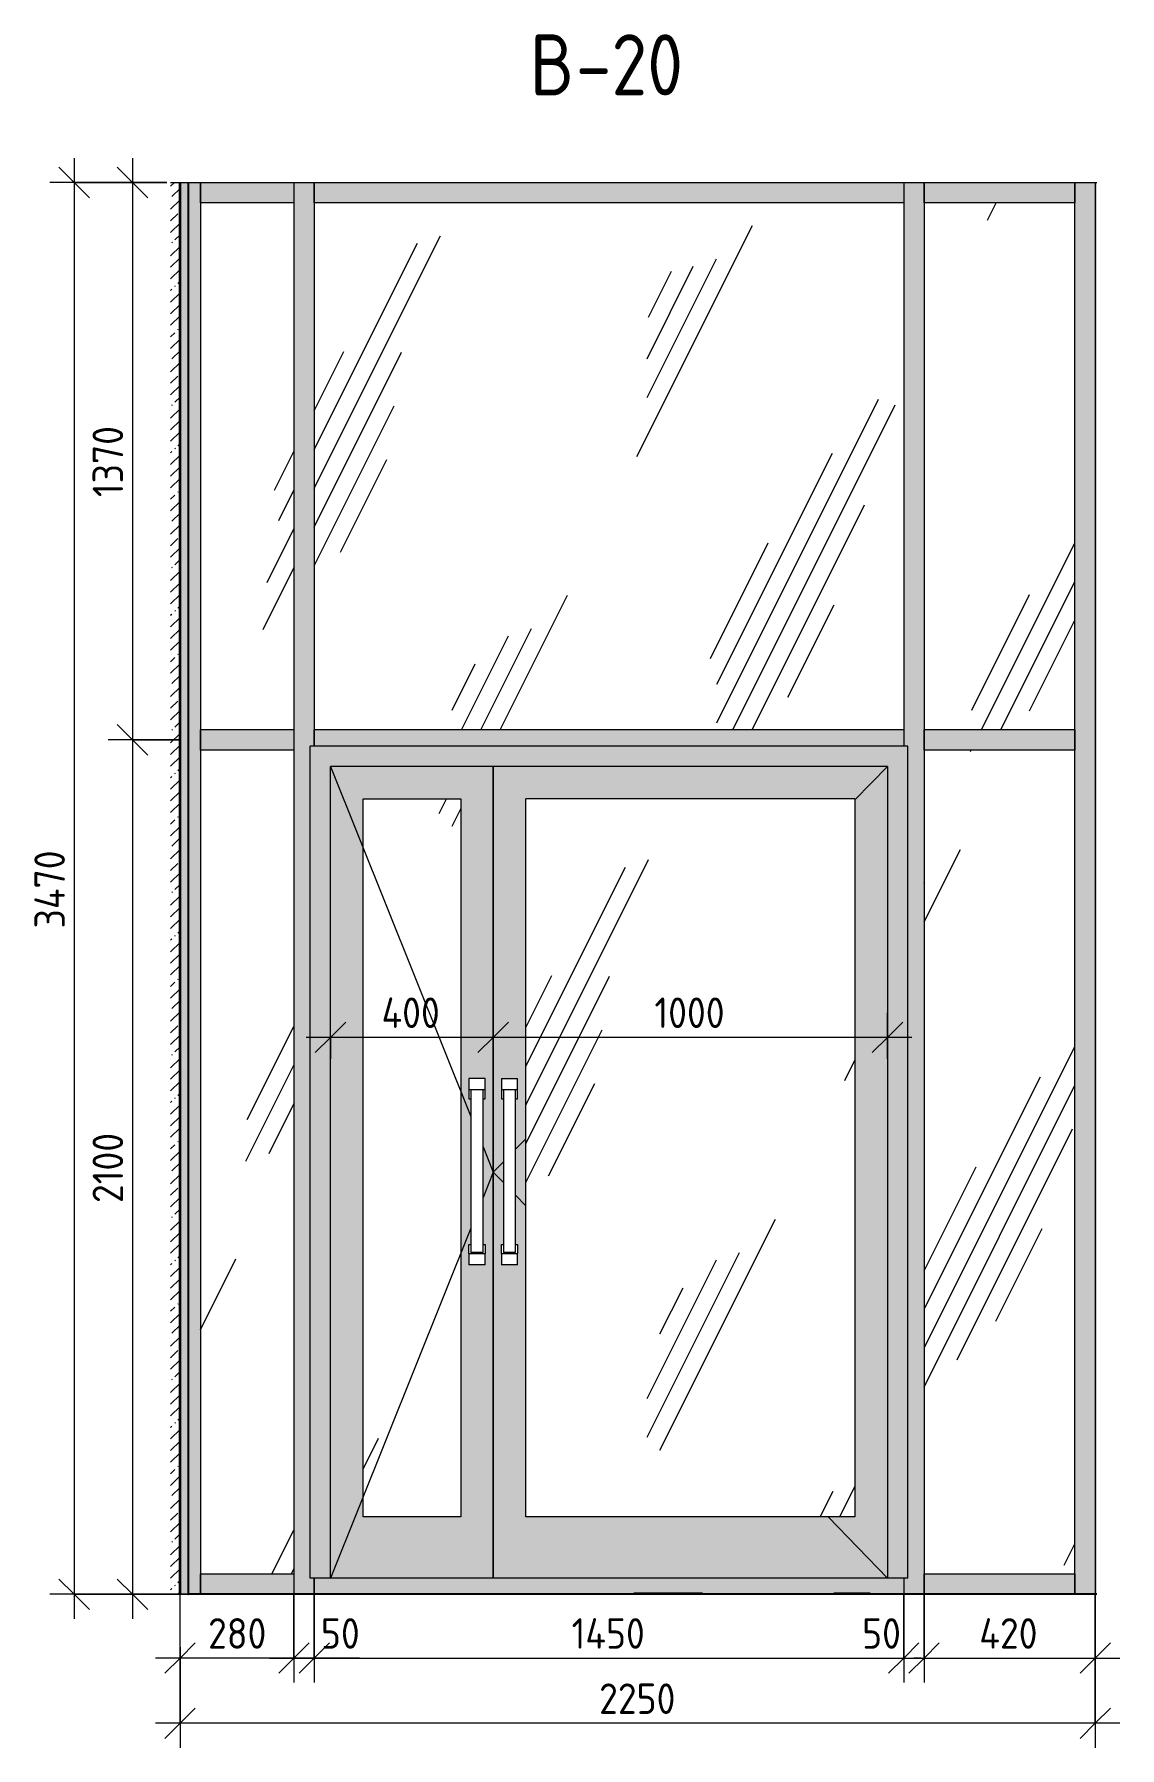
# Model space of a CAD drawing. Header units: millimetres. Extents: x 1724 to 30795, y -433 to 12638.
# Drawn here: x 28127 to 30795, y -377 to 3834 of the extents above; entities that cross this region are included whole.
import ezdxf

# ---------------------------------------------------------------- set-up
doc = ezdxf.new("R2010")
doc.units = ezdxf.units.MM
for name, color, linetype, lineweight in [('A-ANNO-DIMS', 7, 'Continuous', 9), ('A-ANNO-DIMS-50', 7, 'Continuous', 9), ('A-DOOR', 7, 'Continuous', 9), ('A-FLOR', 7, 'Continuous', 9), ('A-GLAZ-CURT', 7, 'Continuous', 9), ('A-GLAZ-CWMG', 7, 'Continuous', 9), ('A-WALL-PATT', 7, 'Continuous', 9), ('G-ANNO-TEXT', 7, 'Continuous', 9), ('I-WALL', 7, 'Continuous', 9)]:
    doc.layers.add(name, color=color, linetype=linetype, lineweight=lineweight)
for name, color, linetype, lineweight, true_color in [('A-DOOR-GLAZ', 7, 'Continuous', 9, 0x8080ff), ('A-FLOR-1', 7, 'Continuous', 9, 0x787878), ('A-FLOR-FNSH-1', 7, 'Continuous', 25, 0x3c3c3c), ('A-WALL-2', 7, 'Continuous', 35, 0x3c3c3c), ('A-WALL-FNSH-1', 7, 'Continuous', 25, 0x3c3c3c), ('I-WALL-1', 7, 'Continuous', 9, 0x787878)]:
    doc.layers.add(name, color=color, linetype=linetype, lineweight=lineweight, true_color=true_color)
doc.styles.add('GOST Common_1', font='GOST_Common.ttf', dxfattribs={"width": 0.9, "height": 150})
doc.styles.add('ISOCPEUR_1', font='isocpeur.ttf', dxfattribs={"width": 0.9, "height": 75})
doc.dimstyles.new('ISO-1_5', dxfattribs={"dimscale": 304.8, "dimtxt": 74.698588, "dimasz": 0.246063, "dimexe": 0.19685, "dimexo": 0, "dimgap": 0, "dimtad": 1, "dimdec": 0, "dimrnd": 10, "dimzin": 0, "dimdsep": 46, "dimtxsty": 'ISOCPEUR_1', "dimblk1": 'OBLIQUE', "dimblk2": 'OBLIQUE', "dimsah": 1, "dimcen": 0.09, "dimdle": 0.19685, "dimazin": 0, "dimtfac": 1, "dimtdec": 4, "dimtix": 1, "dimtmove": 0, "dimatfit": 3, "dimfxl": 1, "dimtvp": 1, "dimtolj": 1, "dimtzin": 0, "dimarcsym": 2})
doc.dimstyles.new('ISO-1_5_1', dxfattribs={"dimscale": 304.8, "dimtxt": 74.698588, "dimasz": 0.246063, "dimexe": 0.19685, "dimexo": 0, "dimgap": 0, "dimtad": 1, "dimdec": 0, "dimrnd": 10, "dimzin": 0, "dimdsep": 46, "dimtxsty": 'ISOCPEUR_1', "dimblk1": 'OBLIQUE', "dimblk2": 'OBLIQUE', "dimsah": 1, "dimcen": 0.09, "dimdle": 0.19685, "dimazin": 0, "dimtfac": 1, "dimtdec": 4, "dimtix": 1, "dimtmove": 1, "dimatfit": 3, "dimfxl": 1, "dimtvp": 1, "dimtolj": 1, "dimtzin": 0, "dimarcsym": 2})
doc.dimstyles.new('ISO-1_5_окр_100', dxfattribs={"dimscale": 304.8, "dimtxt": 74.698588, "dimasz": 0.246063, "dimexe": 0.19685, "dimexo": 0, "dimgap": 0, "dimtad": 1, "dimdec": 0, "dimrnd": 100, "dimzin": 0, "dimdsep": 46, "dimtxsty": 'ISOCPEUR_1', "dimblk1": 'OBLIQUE', "dimblk2": 'OBLIQUE', "dimsah": 1, "dimcen": 0.09, "dimdle": 0.19685, "dimazin": 0, "dimtfac": 1, "dimtdec": 4, "dimtix": 1, "dimtmove": 0, "dimatfit": 3, "dimfxl": 1, "dimtvp": 1, "dimtolj": 1, "dimtzin": 0, "dimarcsym": 2})
pattern_1 = [(63.435, (127, 63.5), (-511.167, 1533.495), [635, -381, 635, -381, -807.806]), (63.435, (127, 63.5), (-511.167, 1533.495), [-2032, 254, -553.806]), (63.435, (95.2, 95.2), (-511.167, 1533.495), [508, -635, 381, -381, -934.806]), (63.435, (95.2, 95.2), (-511.167, 1533.495), [-1905, 444.5, -490.306]), (63.435, (95.2, 190.5), (-511.167, 1533.495), [381, -762, 254, -381, -1061.806]), (63.435, (95.2, 190.5), (-511.167, 1533.495), [-1778, 571.5, -490.306]), (63.435, (190.5, 95.2), (-511.167, 1533.495), [381, -762, 317.5, -12809.3]), (63.435, (285.8, 190.5), (-511.167, 1533.495), [190.5, -952.5, 127, -12999.8]), (63.435, (127, 349.2), (-511.167, 1533.495), [127, -952.5, 127, -508, -1125.306]), (63.435, (127, 349.2), (-511.167, 1533.495), [-1714.5, 317.5, -807.806]), (63.435, (698.5, 254), (-511.167, 1533.495), [635, -952.5, 762, -503.006]), (63.435, (698.5, 158.8), (-511.167, 1533.495), [889, -635, 952.5, -376.006]), (63.435, (762, 190.5), (-511.167, 1533.495), [1016, -508, 762, -553.806]), (63.435, (857.2, 285.8), (-511.167, 1533.495), [635, -889, 508, -807.806]), (63.435, (762, 476.2), (-511.167, 1533.495), [317.5, -1270, 381, -871.306]), (63.435, (952.5, 381), (-511.167, 1533.495), [254, -1270, 254, -1061.806])]

# ---------------------------------------------------------------- blocks, each defined once
blk = doc.blocks.new('Прямоугольный импост - Импост структурный с накладкой - 160мм Темный-32467808-В-20_1 этаж')
at = {"layer": 'A-GLAZ-CWMG'}
blk.add_hatch(color=256, dxfattribs=at).paths.add_polyline_path([(45960, 0), (45960, 2100), (45910, 2100), (45910, 0), (45950, 0)])
blk.add_line((45960, 2100), (45960, 0), dxfattribs=at)
blk = doc.blocks.new('Прямоугольный импост - Импост структурный с накладкой - 160мм Темный-32784177-В-20_1 этаж')
at = {"layer": 'A-GLAZ-CWMG'}
blk.add_hatch(color=256, dxfattribs=at).paths.add_polyline_path([(48120, 2100), (48160, 2100), (48160, 3470), (48110, 3470), (48110, 2100)])
blk.add_line((48110, 2100), (48110, 3470), dxfattribs=at)
blk = doc.blocks.new('Системная панель - Стекло - 40мм-32785804-В-20_1 этаж')
at = {"layer": 'A-GLAZ-CURT'}
h = blk.add_hatch(dxfattribs=at)
h.set_pattern_fill('FP_1', color=256, style=0, pattern_type=2)
h.set_pattern_definition(pattern_1)
h.paths.add_polyline_path([(45960, 50), (46190, 50), (46190, 2075), (45960, 2075), (45960, 867.4)])
blk = doc.blocks.new('Прямоугольный импост - Импост структурный с накладкой - 160мм Темный-32786256-В-20_1 этаж')
at = {"layer": 'A-GLAZ-CWMG'}
blk.add_hatch(color=256, dxfattribs=at).paths.add_polyline_path([(47689, 3420), (47689, 3470), (46240, 3470), (46240, 3420), (47025.5, 3420)])
for p, q in [((46240, 3420), (46240, 3470)), ((47689, 3470), (47689, 3420)), ((47689, 3420), (46240, 3420))]:
    blk.add_line(p, q, dxfattribs=at)
blk = doc.blocks.new('Системная панель - Стекло - 40мм-32786262-В-20_1 этаж')
at = {"layer": 'A-GLAZ-CURT'}
h = blk.add_hatch(dxfattribs=at)
h.set_pattern_fill('FP_1', color=256, style=0, pattern_type=2)
h.set_pattern_definition(pattern_1)
h.paths.add_polyline_path([(47739, 2125), (48110, 2125), (48110, 3420), (47739, 3420), (47739, 2602.6)])
blk = doc.blocks.new('Системная панель - Стекло - 40мм-32785805-В-20_1 этаж')
at = {"layer": 'A-GLAZ-CURT'}
h = blk.add_hatch(dxfattribs=at)
h.set_pattern_fill('FP_1', color=256, style=0, pattern_type=2)
h.set_pattern_definition(pattern_1)
h.paths.add_polyline_path([(45960, 2125), (46190, 2125), (46190, 3420), (45960, 3420), (45960, 2602.6)])
blk = doc.blocks.new('Прямоугольный импост - Импост структурный с накладкой - 160мм Темный-32356297-В-20_1 этаж')
at = {"layer": 'A-GLAZ-CWMG'}
blk.add_hatch(color=256, dxfattribs=at).paths.add_polyline_path([(45950, 2100), (45960, 2100), (45960, 3470), (45910, 3470), (45910, 2100), (45930, 2100)])
blk.add_line((45960, 3470), (45960, 2100), dxfattribs=at)
blk = doc.blocks.new('Прямоугольный импост - Импост структурный с накладкой - 160мм Темный-32356294-В-20_1 этаж')
at = {"layer": 'A-GLAZ-CWMG'}
blk.add_hatch(color=256, dxfattribs=at).paths.add_polyline_path([(46200, 2100), (46240, 2100), (46240, 3470), (46190, 3470), (46190, 2100)])
for p, q in [((46190, 3470), (46190, 2100)), ((46240, 3470), (46240, 2100))]:
    blk.add_line(p, q, dxfattribs=at)
blk = doc.blocks.new('Прямоугольный импост - Импост структурный с накладкой - 160мм Темный-32786257-В-20_1 этаж')
at = {"layer": 'A-GLAZ-CWMG'}
blk.add_hatch(color=256, dxfattribs=at).paths.add_polyline_path([(48110, 2075), (48110, 2125), (47739, 2125), (47739, 2075)])
for p, q in [((47739, 2075), (47739, 2125)), ((48110, 2125), (47739, 2125)), ((48110, 2125), (48110, 2075)), ((48110, 2075), (47739, 2075))]:
    blk.add_line(p, q, dxfattribs=at)
blk = doc.blocks.new('Прямоугольный импост - Импост структурный с накладкой - 160мм Темный-32785799-В-20_1 этаж')
at = {"layer": 'A-GLAZ-CWMG'}
blk.add_hatch(color=256, dxfattribs=at).paths.add_polyline_path([(46190, 3420), (46190, 3470), (45960, 3470), (45960, 3420)])
for p, q in [((45960, 3420), (45960, 3470)), ((46190, 3470), (46190, 3420)), ((46190, 3420), (45960, 3420))]:
    blk.add_line(p, q, dxfattribs=at)
blk = doc.blocks.new('Дверь_Витражная_остекление_ - В-9-32786634-В-20_1 этаж')
at = {"layer": 'A-DOOR'}
blk.add_hatch(color=256, dxfattribs=at).paths.add_polyline_path([(46280, 40), (46280, 2035), (47649, 2035), (47649, 40), (47699, 40), (47699, 2085), (46230, 2085), (46230, 40), (46240, 40)])
h = blk.add_hatch(color=256, dxfattribs=at)
h.paths.add_polyline_path([(46280, 40), (46680, 40), (46680, 2035), (46280, 2035), (46280, 867.4)])
h.paths.add_polyline_path([(46360, 190), (46360, 1955), (46600, 1955), (46600, 190), (46456.2, 190)])
h.paths.add_polyline_path([(46654.1, 810), (46620, 810), (46620, 860), (46625, 860), (46625, 1217.5), (46620, 1217.5), (46620, 1267.5), (46660, 1267.5), (46660, 1217.5), (46655, 1217.5), (46655, 860), (46660, 860), (46660, 810), (46657.3, 810)])
h = blk.add_hatch(color=256, dxfattribs=at)
h.paths.add_polyline_path([(46680, 40), (47649, 40), (47649, 2035), (46680, 2035), (46680, 433.6)])
h.paths.add_polyline_path([(46760, 190), (46760, 1955), (47569, 1955), (47569, 190), (47025.5, 190)])
h.paths.add_polyline_path([(46740, 810), (46700, 810), (46700, 860), (46705, 860), (46705, 1217.5), (46700, 1217.5), (46700, 1267.5), (46740, 1267.5), (46740, 1217.5), (46735, 1217.5), (46735, 860), (46740, 860), (46740, 813.1)])
h = blk.add_hatch(dxfattribs=at)
h.set_pattern_fill('FP_1', color=256, style=0, pattern_type=2)
h.set_pattern_definition(pattern_1)
h.paths.add_polyline_path([(46360, 190), (46600, 190), (46600, 1955), (46360, 1955), (46360, 640)])
h = blk.add_hatch(dxfattribs=at)
h.set_pattern_fill('FP_1', color=256, style=0, pattern_type=2)
h.set_pattern_definition(pattern_1)
h.paths.add_polyline_path([(47283.1, 190), (47569, 190), (47569, 1955), (46760, 1955), (46760, 190), (47025.5, 190)])
for p, q in [((46230, 40), (46230, 2085)), ((47699, 2085), (46230, 2085)), ((47699, 40), (47699, 2085)), ((46280, 40), (46280, 2035)), ((46680, 2035), (46280, 2035)), ((46280, 2035), (46625, 1174.7)), ((47649, 2035), (46680, 2035)), ((46680, 40), (46680, 2035)), ((46680, 2035), (46680, 40)), ((47649, 2035), (47569, 1952.6)), ((47649, 2035), (47649, 40)), ((46360, 190), (46360, 1955)), ((46360, 1955), (46600, 1955)), ((46600, 1955), (46600, 190)), ((46620, 1267.5), (46620, 1240)), ((46660, 1267.5), (46620, 1267.5)), ((46660, 1240), (46660, 1267.5)), ((46700, 1267.5), (46700, 1240)), ((46700, 1267.5), (46740, 1267.5)), ((46740, 1240), (46740, 1267.5)), ((46660, 1240), (46620, 1240)), ((46620, 1240), (46620, 1217.5)), ((46625, 1240), (46625, 840)), ((46655, 840), (46655, 1240)), ((46660, 1217.5), (46660, 1240)), ((46740, 1240), (46700, 1240)), ((46700, 1240), (46700, 1217.5)), ((46705, 1240), (46705, 840)), ((46735, 840), (46735, 1240)), ((46740, 1217.5), (46740, 1240)), ((46620, 1217.5), (46625, 1217.5)), ((46655, 1217.5), (46660, 1217.5)), ((46700, 1217.5), (46705, 1217.5)), ((46735, 1217.5), (46740, 1217.5)), ((46655, 1099.8), (46680, 1037.5)), ((46760, 1119.9), (46735, 1094.1)), ((46705, 1063.2), (46680, 1037.5)), ((46680, 1037.5), (46655, 975.2)), ((46680, 1037.5), (46705, 1011.8)), ((46735, 980.9), (46760, 955.1)), ((46625, 900.3), (46280, 40)), ((46620, 837.5), (46620, 860)), ((46620, 860), (46625, 860)), ((46655, 860), (46660, 860)), ((46660, 860), (46660, 837.5)), ((46700, 837.5), (46700, 860)), ((46700, 860), (46705, 860)), ((46735, 860), (46740, 860)), ((46740, 860), (46740, 837.5)), ((46620, 837.5), (46620, 810)), ((46620, 837.5), (46660, 837.5)), ((46660, 810), (46620, 810)), ((46655, 840), (46625, 840)), ((46660, 810), (46660, 837.5)), ((46700, 837.5), (46700, 810)), ((46700, 837.5), (46740, 837.5)), ((46740, 810), (46700, 810)), ((46735, 840), (46705, 840)), ((46740, 810), (46740, 837.5)), ((46600, 190), (46360, 190)), ((47503.3, 190), (47649, 40)), ((46280, 40), (46230, 40)), ((46680, 40), (46280, 40)), ((47649, 40), (46680, 40)), ((47699, 40), (47649, 40))]:
    blk.add_line(p, q, dxfattribs=at)
at = {"layer": 'A-DOOR-GLAZ'}
for p, q in [((47569, 1955), (46760, 1955)), ((46760, 190), (46760, 1955)), ((47569, 1955), (47569, 190)), ((47569, 190), (46760, 190))]:
    blk.add_line(p, q, dxfattribs=at)
blk = doc.blocks.new('Системная панель - Стекло - 40мм-32786364-В-20_1 этаж')
at = {"layer": 'A-GLAZ-CURT'}
h = blk.add_hatch(dxfattribs=at)
h.set_pattern_fill('FP_1', color=256, style=0, pattern_type=2)
h.set_pattern_definition(pattern_1)
h.paths.add_polyline_path([(47025.5, 2125), (47689, 2125), (47689, 3420), (46240, 3420), (46240, 2125), (46456.2, 2125)])
blk = doc.blocks.new('Прямоугольный импост - Импост структурный с накладкой - 160мм Темный-32786258-В-20_1 этаж')
at = {"layer": 'A-GLAZ-CWMG'}
blk.add_hatch(color=256, dxfattribs=at).paths.add_polyline_path([(48110, 3420), (48110, 3470), (47739, 3470), (47739, 3420)])
for p, q in [((47739, 3420), (47739, 3470)), ((48110, 3470), (48110, 3420)), ((48110, 3420), (47739, 3420))]:
    blk.add_line(p, q, dxfattribs=at)
blk = doc.blocks.new('Прямоугольный импост - Импост структурный с накладкой - 160мм Темный-32786259-В-20_1 этаж')
at = {"layer": 'A-GLAZ-CWMG'}
blk.add_hatch(color=256, dxfattribs=at).paths.add_polyline_path([(47689, 0), (47689, 40), (46240, 40), (46240, 0), (46246.1, 0), (46246.1, 2), (47194.3, 2), (47194.3, 0), (47516.9, 0), (47516.9, 2), (47606.9, 2), (47606.9, 0), (47649, 0)])
for p, q in [((46240, 0), (46240, 40)), ((47689, 40), (47689, 0))]:
    blk.add_line(p, q, dxfattribs=at)
blk = doc.blocks.new('Прямоугольный импост - Импост структурный с накладкой - 160мм Темный-32786260-В-20_1 этаж')
at = {"layer": 'A-GLAZ-CWMG'}
blk.add_hatch(color=256, dxfattribs=at).paths.add_polyline_path([(46456.2, 2085), (47689, 2085), (47689, 2125), (46240, 2125), (46240, 2085), (46360, 2085)])
for p, q in [((46240, 2085), (46240, 2125)), ((47689, 2125), (46240, 2125)), ((47689, 2125), (47689, 2085))]:
    blk.add_line(p, q, dxfattribs=at)
blk = doc.blocks.new('Системная панель - Стекло - 40мм-32786365-В-20_1 этаж')
at = {"layer": 'A-GLAZ-CURT'}
h = blk.add_hatch(dxfattribs=at)
h.set_pattern_fill('FP_1', color=256, style=0, pattern_type=2)
h.set_pattern_definition(pattern_1)
h.paths.add_polyline_path([(47739, 50), (48110, 50), (48110, 2075), (47739, 2075), (47739, 91.2)])
blk = doc.blocks.new('Прямоугольный импост - Импост структурный с накладкой - 160мм Темный-32785802-В-20_1 этаж')
at = {"layer": 'A-GLAZ-CWMG'}
blk.add_hatch(color=256, dxfattribs=at).paths.add_polyline_path([(45960, 0), (46190, 0), (46190, 50), (45960, 50), (45960, 40)])
for p, q in [((45960, 0), (45960, 50)), ((45960, 50), (46190, 50)), ((46190, 50), (46190, 0))]:
    blk.add_line(p, q, dxfattribs=at)
blk = doc.blocks.new('Прямоугольный импост - Импост структурный с накладкой - 160мм Темный-32785803-В-20_1 этаж')
at = {"layer": 'A-GLAZ-CWMG'}
blk.add_hatch(color=256, dxfattribs=at).paths.add_polyline_path([(46190, 2075), (46190, 2125), (45960, 2125), (45960, 2075)])
for p, q in [((45960, 2075), (45960, 2125)), ((46190, 2125), (45960, 2125)), ((46190, 2125), (46190, 2075)), ((46190, 2075), (45960, 2075))]:
    blk.add_line(p, q, dxfattribs=at)
blk = doc.blocks.new('Прямоугольный импост - Импост структурный с накладкой - 160мм Темный-30755836-В-20_1 этаж')
at = {"layer": 'A-GLAZ-CWMG'}
blk.add_hatch(color=256, dxfattribs=at).paths.add_polyline_path([(47689, 0), (47739, 0), (47739, 2100), (47689, 2100), (47689, 2085), (47699, 2085), (47699, 40), (47689, 40)])
for p, q in [((47689, 2100), (47689, 2085)), ((47739, 2100), (47739, 0)), ((47689, 40), (47689, 0))]:
    blk.add_line(p, q, dxfattribs=at)
blk = doc.blocks.new('Прямоугольный импост - Импост структурный с накладкой - 160мм Темный-V3-В-20_1 этаж')
at = {"layer": 'A-GLAZ-CWMG'}
blk.add_hatch(color=256, dxfattribs=at).paths.add_polyline_path([(46190, 0), (46240, 0), (46240, 40), (46230, 40), (46230, 2085), (46240, 2085), (46240, 2100), (46190, 2100), (46190, 40)])
for p, q in [((46190, 2100), (46190, 0)), ((46240, 2100), (46240, 2085)), ((46240, 40), (46240, 0))]:
    blk.add_line(p, q, dxfattribs=at)
blk = doc.blocks.new('Прямоугольный импост - Импост структурный с накладкой - 160мм Темный-32786261-В-20_1 этаж')
at = {"layer": 'A-GLAZ-CWMG'}
blk.add_hatch(color=256, dxfattribs=at).paths.add_polyline_path([(48110, 0), (48110, 50), (47739, 50), (47739, 0)])
for p, q in [((47739, 0), (47739, 50)), ((47739, 50), (48110, 50)), ((48110, 50), (48110, 0))]:
    blk.add_line(p, q, dxfattribs=at)
blk = doc.blocks.new('Прямоугольный импост - Импост структурный с накладкой - 160мм Темный-30755843-В-20_1 этаж')
at = {"layer": 'A-GLAZ-CWMG'}
blk.add_hatch(color=256, dxfattribs=at).paths.add_polyline_path([(48120, 0), (48160, 0), (48160, 2100), (48110, 2100), (48110, 0)])
blk.add_line((48110, 0), (48110, 2100), dxfattribs=at)
blk = doc.blocks.new('DIMBLOCK127-В-20_1 этаж')
at = {"layer": 'A-ANNO-DIMS-50'}
for p, q in [((28765, 0), (28765, -216.7)), ((28765, -156.7), (28765, 0)), ((28485, -156.7), (28485, -0.1)), ((28825, -156.7), (28425, -156.7)), ((28485, -130), (28485, -216.7))]:
    blk.add_line(p, q, dxfattribs=at)
at = {"layer": 'A-ANNO-DIMS-50', "lineweight": 20}
for p, q in [((28485, -156.7), (28522.5, -119.2)), ((28765, -156.7), (28802.5, -119.2)), ((28485, -156.7), (28447.5, -194.2)), ((28765, -156.7), (28727.5, -194.2))]:
    blk.add_line(p, q, dxfattribs=at)
at = {"layer": 'A-ANNO-DIMS-50', "color": 0, "insert": (28553.9, -58.7), "char_height": 75, "width": 170.658, "attachment_point": 1, "line_spacing_factor": 1.149209, "style": 'ISOCPEUR_1'}
blk.add_mtext('280', dxfattribs=at)
blk = doc.blocks.new('_Oblique')
at = {"color": 0, "linetype": 'ByBlock', "lineweight": -2}
blk.add_line((-0.5, -0.5), (0.5, 0.5), dxfattribs=at)
blk = doc.blocks.new('DIMBLOCK128-В-20_1 этаж')
at = {"layer": 'A-ANNO-DIMS-50'}
for p, q in [((28765, 0), (28765, -216.7)), ((28765, -156.7), (28765, 0)), ((28815, 0), (28815, -216.7)), ((28815, -156.7), (28815, 0)), ((28705, -156.7), (28815, -156.7)), ((28781.4, -156.7), (28790, -156.7)), ((28926.2, -156.7), (28781.4, -156.7))]:
    blk.add_line(p, q, dxfattribs=at)
at = {"layer": 'A-ANNO-DIMS-50', "lineweight": 20}
for p, q in [((28765, -156.7), (28802.5, -119.2)), ((28815, -156.7), (28852.5, -119.2)), ((28765, -156.7), (28727.5, -194.2)), ((28815, -156.7), (28777.5, -194.2))]:
    blk.add_line(p, q, dxfattribs=at)
at = {"layer": 'A-ANNO-DIMS-50', "color": 0, "insert": (28831.4, -58.7), "char_height": 75, "width": 113.772, "attachment_point": 1, "line_spacing_factor": 1.149209, "style": 'ISOCPEUR_1'}
blk.add_mtext('50', dxfattribs=at)
blk = doc.blocks.new('DIMBLOCK129-В-20_1 этаж')
at = {"layer": 'A-ANNO-DIMS-50'}
for p, q in [((28815, 0), (28815, -216.7)), ((28815, -156.7), (28815, 0)), ((30264, 0), (30264, -216.7)), ((30264, -156.7), (30264, 0)), ((28815, -156.7), (30264, -156.7))]:
    blk.add_line(p, q, dxfattribs=at)
at = {"layer": 'A-ANNO-DIMS-50', "lineweight": 20}
for p, q in [((28815, -156.7), (28852.5, -119.2)), ((30264, -156.7), (30301.5, -119.2)), ((28815, -156.7), (28777.5, -194.2)), ((30264, -156.7), (30226.5, -194.2))]:
    blk.add_line(p, q, dxfattribs=at)
at = {"layer": 'A-ANNO-DIMS-50', "color": 0, "insert": (29447.6, -58.7), "char_height": 75, "width": 220.648, "attachment_point": 1, "line_spacing_factor": 1.149209, "style": 'ISOCPEUR_1'}
blk.add_mtext('1450', dxfattribs=at)
blk = doc.blocks.new('DIMBLOCK130-В-20_1 этаж')
at = {"layer": 'A-ANNO-DIMS-50'}
for p, q in [((30264, 0), (30264, -216.7)), ((30264, -156.7), (30264, 0)), ((30314, 0), (30314, -216.7)), ((30314, -156.7), (30314, 0)), ((30161.7, -156.7), (30306.5, -156.7)), ((30264, -156.7), (30314, -156.7)), ((30306.5, -156.7), (30289, -156.7))]:
    blk.add_line(p, q, dxfattribs=at)
at = {"layer": 'A-ANNO-DIMS-50', "lineweight": 20}
for p, q in [((30264, -156.7), (30301.5, -119.2)), ((30314, -156.7), (30351.5, -119.2)), ((30264, -156.7), (30226.5, -194.2)), ((30314, -156.7), (30276.5, -194.2))]:
    blk.add_line(p, q, dxfattribs=at)
at = {"layer": 'A-ANNO-DIMS-50', "color": 0, "insert": (30161.7, -58.7), "char_height": 75, "width": 113.772, "attachment_point": 1, "line_spacing_factor": 1.149209, "style": 'ISOCPEUR_1'}
blk.add_mtext('50', dxfattribs=at)
blk = doc.blocks.new('DIMBLOCK131-В-20_1 этаж')
at = {"layer": 'A-ANNO-DIMS-50'}
for p, q in [((30314, 0), (30314, -216.7)), ((30314, -156.7), (30314, 0)), ((30735, 0), (30735, -216.7)), ((30735, -156.7), (30735, 0)), ((30314, -156.7), (30795, -156.7))]:
    blk.add_line(p, q, dxfattribs=at)
at = {"layer": 'A-ANNO-DIMS-50', "lineweight": 20}
for p, q in [((30314, -156.7), (30351.5, -119.2)), ((30735, -156.7), (30772.5, -119.2)), ((30314, -156.7), (30276.5, -194.2)), ((30735, -156.7), (30697.5, -194.2))]:
    blk.add_line(p, q, dxfattribs=at)
at = {"layer": 'A-ANNO-DIMS-50', "color": 0, "insert": (30449.8, -58.7), "char_height": 75, "width": 179.277, "attachment_point": 1, "line_spacing_factor": 1.149209, "style": 'ISOCPEUR_1'}
blk.add_mtext('420', dxfattribs=at)
blk = doc.blocks.new('DIMBLOCK132-В-20_1 этаж')
at = {"layer": 'A-ANNO-DIMS-50'}
for p, q in [((30735, 0), (30735, -377.1)), ((30735, -317.1), (30735, 0)), ((28485, -317.1), (28485, -0.1)), ((28485, -130), (28485, -377.1)), ((30795, -317.1), (28425, -317.1))]:
    blk.add_line(p, q, dxfattribs=at)
at = {"layer": 'A-ANNO-DIMS-50', "lineweight": 20}
for p, q in [((28485, -317.1), (28522.5, -279.6)), ((30735, -317.1), (30772.5, -279.6)), ((28485, -317.1), (28447.5, -354.6)), ((30735, -317.1), (30697.5, -354.6))]:
    blk.add_line(p, q, dxfattribs=at)
at = {"layer": 'A-ANNO-DIMS-50', "color": 0, "insert": (29515.2, -219.1), "char_height": 75, "width": 227.543, "attachment_point": 1, "line_spacing_factor": 1.149209, "style": 'ISOCPEUR_1'}
blk.add_mtext('2250', dxfattribs=at)
blk = doc.blocks.new('DIMBLOCK133-В-20_1 этаж')
at = {"layer": 'A-ANNO-DIMS-50', "lineweight": 20}
for p, q in [((28368, 3470), (28330.5, 3507.5)), ((28368, 3470), (28405.5, 3432.5)), ((28368, 2100), (28330.5, 2137.5)), ((28368, 2100), (28405.5, 2062.5))]:
    blk.add_line(p, q, dxfattribs=at)
at = {"layer": 'A-ANNO-DIMS-50'}
for p, q in [((28368, 3530), (28368, 2100)), ((28452.8, 3470), (28308, 3470)), ((28368, 3470), (28452.8, 3470)), ((28485, 2100), (28308, 2100)), ((28368, 2100), (28485, 2100))]:
    blk.add_line(p, q, dxfattribs=at)
at = {"layer": 'A-ANNO-DIMS-50', "color": 0, "insert": (28270.1, 2696.7), "char_height": 75, "width": 212.029, "attachment_point": 1, "rotation": 90, "line_spacing_factor": 1.149209, "style": 'ISOCPEUR_1'}
blk.add_mtext('1370', dxfattribs=at)
blk = doc.blocks.new('DIMBLOCK134-В-20_1 этаж')
at = {"layer": 'A-ANNO-DIMS-50', "lineweight": 20}
for p, q in [((28368, 2100), (28330.5, 2137.5)), ((28368, 2100), (28405.5, 2062.5)), ((28368, 0), (28330.5, 37.5)), ((28368, 0), (28405.5, -37.5))]:
    blk.add_line(p, q, dxfattribs=at)
at = {"layer": 'A-ANNO-DIMS-50'}
for p, q in [((28485, 2100), (28308, 2100)), ((28368, 2100), (28368, -60)), ((28368, 2100), (28485, 2100)), ((28505, 0), (28308, 0)), ((28368, 0), (28505, 0))]:
    blk.add_line(p, q, dxfattribs=at)
at = {"layer": 'A-ANNO-DIMS-50', "color": 0, "insert": (28270.1, 961.7), "char_height": 75, "width": 212.029, "attachment_point": 1, "rotation": 90, "line_spacing_factor": 1.149209, "style": 'ISOCPEUR_1'}
blk.add_mtext('2100', dxfattribs=at)
blk = doc.blocks.new('DIMBLOCK135-В-20_1 этаж')
at = {"layer": 'A-ANNO-DIMS-50', "lineweight": 20}
for p, q in [((28224.9, 3470), (28187.4, 3507.5)), ((28224.9, 3470), (28262.4, 3432.5)), ((28224.9, 0), (28187.4, 37.5)), ((28224.9, 0), (28262.4, -37.5))]:
    blk.add_line(p, q, dxfattribs=at)
at = {"layer": 'A-ANNO-DIMS-50'}
for p, q in [((28224.9, 3530), (28224.9, -60)), ((28452.8, 3470), (28164.9, 3470)), ((28224.9, 3470), (28452.8, 3470)), ((28505, 0), (28164.9, 0)), ((28224.9, 0), (28505, 0))]:
    blk.add_line(p, q, dxfattribs=at)
at = {"layer": 'A-ANNO-DIMS-50', "color": 0, "insert": (28127, 1636.6), "char_height": 75, "width": 236.162, "attachment_point": 1, "rotation": 90, "line_spacing_factor": 1.149209, "style": 'ISOCPEUR_1'}
blk.add_mtext('3470', dxfattribs=at)
blk = doc.blocks.new('DIMBLOCK136-В-20_1 этаж')
at = {"layer": 'A-ANNO-DIMS-50'}
for p, q in [((29255, 1315.9), (29255, 1428.9)), ((30224, 1315.9), (30224, 1428.9)), ((30284, 1368.9), (29255, 1368.9)), ((29255, 1368.9), (29255, 1315.9)), ((30224, 1368.9), (30224, 1315.9))]:
    blk.add_line(p, q, dxfattribs=at)
at = {"layer": 'A-ANNO-DIMS-50', "lineweight": 20}
for p, q in [((29255, 1368.9), (29292.5, 1406.4)), ((30224, 1368.9), (30261.5, 1406.4)), ((29255, 1368.9), (29217.5, 1331.4)), ((30224, 1368.9), (30186.5, 1331.4))]:
    blk.add_line(p, q, dxfattribs=at)
at = {"layer": 'A-ANNO-DIMS-50', "color": 0, "insert": (29651.2, 1466.9), "char_height": 75, "width": 212.029, "attachment_point": 1, "line_spacing_factor": 1.149209, "style": 'ISOCPEUR_1'}
blk.add_mtext('1000', dxfattribs=at)
blk = doc.blocks.new('DIMBLOCK137-В-20_1 этаж')
at = {"layer": 'A-ANNO-DIMS-50'}
for p, q in [((28855, 1315.9), (28855, 1428.9)), ((29255, 1315.9), (29255, 1428.9)), ((29255, 1368.9), (28795, 1368.9)), ((28855, 1368.9), (28855, 1315.9)), ((29255, 1368.9), (29255, 1315.9))]:
    blk.add_line(p, q, dxfattribs=at)
at = {"layer": 'A-ANNO-DIMS-50', "lineweight": 20}
for p, q in [((28855, 1368.9), (28892.5, 1406.4)), ((29255, 1368.9), (29292.5, 1406.4)), ((28855, 1368.9), (28817.5, 1331.4)), ((29255, 1368.9), (29217.5, 1331.4))]:
    blk.add_line(p, q, dxfattribs=at)
at = {"layer": 'A-ANNO-DIMS-50', "color": 0, "insert": (28980.3, 1466.9), "char_height": 75, "width": 179.277, "attachment_point": 1, "line_spacing_factor": 1.149209, "style": 'ISOCPEUR_1'}
blk.add_mtext('400', dxfattribs=at)

msp = doc.modelspace()

# ---------------------------------------------------------------- hatches: boundary and pattern name
at = {"layer": 'A-FLOR'}
for points in [[(29214.2, 0), (29256.7, 0), (29256.7, 2), (28821.2, 2), (28821.2, 0), (29175, 0)], [(29600.3, 0), (29600.3, 2), (29256.7, 2), (29256.7, 0), (29530.7, 0)]]:
    msp.add_hatch(color=256, dxfattribs=at).paths.add_polyline_path(points)
at = {"layer": 'A-FLOR-1'}
h = msp.add_hatch(color=256, dxfattribs=at)
h.paths.add_polyline_path([(29600.3, 0), (29769.3, 0), (29769.3, 2), (29600.3, 2)])
h.paths.add_polyline_path([(30144, 0), (30181.9, 0), (30181.9, 2), (30091.9, 2), (30091.9, 0)])
at = {"layer": 'A-WALL-PATT'}
msp.add_hatch(color=256, dxfattribs=at).paths.add_polyline_path([(30735, 0), (30739.1, 0), (30739.1, 3470), (30735, 3470), (30735, 1735)])
at = {"layer": 'I-WALL'}
msp.add_hatch(color=256, dxfattribs=at).paths.add_polyline_path([(28505, -0.1), (28505, 0), (28485, -0.1)])
at = {"layer": 'I-WALL-1'}
h = msp.add_hatch(dxfattribs=at)
h.set_pattern_fill('FP_11', color=256, style=0, pattern_type=2)
h.set_pattern_definition([(45, (-17424.967, 0), (-28.51196, 28.51196), []), (45, (-17396.455, 0), (-28.51196, 28.51196), [50.403, -10.081, 1.676, -8.404])])
h.paths.add_polyline_path([(28485, -0.1), (28485, 3470.2), (28462, 3470.2), (28462, -0.1)])

# ---------------------------------------------------------------- linework, layer by layer
at = {"layer": 'A-FLOR'}
for p, q in [((28462, 3470), (30739.1, 3470)), ((28821.2, 0), (28821.2, 2)), ((28821.2, 2), (29600.3, 2)), ((29256.7, 2), (29256.7, 0)), ((30739.1, -0.1), (28462, -0.1))]:
    msp.add_line(p, q, dxfattribs=at)
at = {"layer": 'A-FLOR-FNSH-1'}
for p, q in [((28505, 0), (28505, -0.2)), ((30739.1, 0), (28506, 0)), ((29769.3, 2), (29600.3, 2)), ((29600.3, 2), (29600.3, 0)), ((29769.3, 0), (29769.3, 2)), ((30181.9, 2), (30091.9, 2)), ((30091.9, 2), (30091.9, 0)), ((30181.9, 0), (30181.9, 2))]:
    msp.add_line(p, q, dxfattribs=at)
at = {"layer": 'A-WALL-2'}
msp.add_line((28485, -0.2), (28485, 3470.2), dxfattribs=at)
at = {"layer": 'A-WALL-FNSH-1'}
for p, q in [((28505, 3470.2), (28505, 0)), ((28506, 0), (28506, 3470.2)), ((28505, 0), (28506, 0))]:
    msp.add_line(p, q, dxfattribs=at)
at = {"layer": 'I-WALL'}
for p, q in [((30735, 3470), (30735, 0)), ((28505, 0), (28485, 0))]:
    msp.add_line(p, q, dxfattribs=at)

# ---------------------------------------------------------------- block references
at = {"layer": 'A-DOOR'}
msp.add_blockref('Дверь_Витражная_остекление_ - В-9-32786634-В-20_1 этаж', (-17425, 0), dxfattribs=at)
at = {"layer": 'A-GLAZ-CURT'}
for name in ['Системная панель - Стекло - 40мм-32785805-В-20_1 этаж', 'Системная панель - Стекло - 40мм-32786364-В-20_1 этаж', 'Системная панель - Стекло - 40мм-32786262-В-20_1 этаж', 'Системная панель - Стекло - 40мм-32785804-В-20_1 этаж', 'Системная панель - Стекло - 40мм-32786365-В-20_1 этаж']:
    msp.add_blockref(name, (-17425, 0), dxfattribs=at)
at = {"layer": 'A-GLAZ-CWMG'}
for name, p in [('Прямоугольный импост - Импост структурный с накладкой - 160мм Темный-32356297-В-20_1 этаж', (-17425, 0)), ('Прямоугольный импост - Импост структурный с накладкой - 160мм Темный-32785799-В-20_1 этаж', (-17425, 0)), ('Прямоугольный импост - Импост структурный с накладкой - 160мм Темный-32356294-В-20_1 этаж', (-17425, 0)), ('Прямоугольный импост - Импост структурный с накладкой - 160мм Темный-32786256-В-20_1 этаж', (-17425, 0)), ('Прямоугольный импост - Импост структурный с накладкой - 160мм Темный-32356294-В-20_1 этаж', (-15926, 0)), ('Прямоугольный импост - Импост структурный с накладкой - 160мм Темный-32786258-В-20_1 этаж', (-17425, 0)), ('Прямоугольный импост - Импост структурный с накладкой - 160мм Темный-32784177-В-20_1 этаж', (-17425, 0)), ('Прямоугольный импост - Импост структурный с накладкой - 160мм Темный-32785803-В-20_1 этаж', (-17425, 0)), ('Прямоугольный импост - Импост структурный с накладкой - 160мм Темный-32786260-В-20_1 этаж', (-17425, 0)), ('Прямоугольный импост - Импост структурный с накладкой - 160мм Темный-32786257-В-20_1 этаж', (-17425, 0)), ('Прямоугольный импост - Импост структурный с накладкой - 160мм Темный-32467808-В-20_1 этаж', (-17425, 0)), ('Прямоугольный импост - Импост структурный с накладкой - 160мм Темный-V3-В-20_1 этаж', (-17425, 0)), ('Прямоугольный импост - Импост структурный с накладкой - 160мм Темный-30755836-В-20_1 этаж', (-17425, 0)), ('Прямоугольный импост - Импост структурный с накладкой - 160мм Темный-30755843-В-20_1 этаж', (-17425, 0)), ('Прямоугольный импост - Импост структурный с накладкой - 160мм Темный-32785802-В-20_1 этаж', (-17425, 0)), ('Прямоугольный импост - Импост структурный с накладкой - 160мм Темный-32786261-В-20_1 этаж', (-17425, 0)), ('Прямоугольный импост - Импост структурный с накладкой - 160мм Темный-32786259-В-20_1 этаж', (-17425, 0))]:
    msp.add_blockref(name, p, dxfattribs=at)

# ---------------------------------------------------------------- texts
at = {"layer": 'G-ANNO-TEXT', "char_height": 150, "attachment_point": 1, "style": 'GOST Common_1'}
for s, insert, width in [('\\fGOST Common|b0|i0|c204|p34|;\\W.9;В', (29344.7, 3834.3), 137.089), ('-20', (29457.8, 3834.3), 346.329)]:
    msp.add_mtext(s, dxfattribs=dict(at, insert=insert, width=width))

# ---------------------------------------------------------------- dimensions: what is measured, and where the dimension line sits
at = {"layer": 'A-ANNO-DIMS'}
for base, p1, p2, override, picture, middle in [((28224.9, 0), (28452.8, 3470), (28505, 0), {"dimpost": '<>', "dimfxl": 3470.393629}, 'DIMBLOCK135-В-20_1 этаж', (28187.4, 1735)), ((28368, 2100), (28452.8, 3470), (28485, 2100), {"dimpost": '<>', "dimfxl": 1370.379955}, 'DIMBLOCK133-В-20_1 этаж', (28330.5, 2785)), ((28368, 0), (28485, 2100), (28505, 0), {"dimpost": '<>', "dimfxl": 2100.095236}, 'DIMBLOCK134-В-20_1 этаж', (28330.5, 1050))]:
    dim = msp.add_linear_dim(base=base, p1=p1, p2=p2, angle=90, dimstyle='ISO-1_5', override=override, dxfattribs=at)
    dim.commit()
    dim.dimension.update_dxf_attribs({"geometry": picture, "text_midpoint": middle})
for base, p1, p2, dimstyle, override, picture, middle in [((28855, 1368.9), (29255, 1315.9), (28855, 1315.9), 'ISO-1_5_окр_100', {"dimpost": '<>', "dimfxl": 400}, 'DIMBLOCK137-В-20_1 этаж', (29055, 1406.4)), ((29255, 1368.9), (30224, 1315.9), (29255, 1315.9), 'ISO-1_5_окр_100', {"dimpost": '<>', "dimfxl": 969}, 'DIMBLOCK136-В-20_1 этаж', (29739.5, 1406.4)), ((28485, -156.7), (28765, 0), (28485, -130), 'ISO-1_5', {"dimpost": '<>', "dimfxl": 308.706981}, 'DIMBLOCK127-В-20_1 этаж', (28625, -119.2)), ((28485, -317.1), (30735, 0), (28485, -130), 'ISO-1_5', {"dimpost": '<>', "dimfxl": 2253.752529}, 'DIMBLOCK132-В-20_1 этаж', (29610, -279.6)), ((30264, -156.7), (28815, 0), (30264, 0), 'ISO-1_5', {"dimpost": '<>', "dimfxl": 1449}, 'DIMBLOCK129-В-20_1 этаж', (29539.5, -119.2)), ((30735, -156.7), (30314, 0), (30735, 0), 'ISO-1_5', {"dimpost": '<>', "dimfxl": 421.000103}, 'DIMBLOCK131-В-20_1 этаж', (30524.5, -119.2))]:
    dim = msp.add_linear_dim(base=base, p1=p1, p2=p2, dimstyle=dimstyle, override=override, dxfattribs=at)
    dim.commit()
    dim.dimension.update_dxf_attribs({"geometry": picture, "text_midpoint": middle})
for base, p1, p2, picture, middle in [((28815, -156.7), (28765, 0), (28815, 0), 'DIMBLOCK128-В-20_1 этаж', (28888.2, -108.7)), ((30314, -156.7), (30264, 0), (30314, 0), 'DIMBLOCK130-В-20_1 этаж', (30218.6, -108.7))]:
    dim = msp.add_linear_dim(base=base, p1=p1, p2=p2, dimstyle='ISO-1_5_1', override={"dimpost": '<>', "dimfxl": 50}, dxfattribs=at)
    dim.commit()
    dim.dimension.update_dxf_attribs({"geometry": picture, "text_midpoint": middle, "dimtype": 160})

doc.saveas('drawing.dxf')
